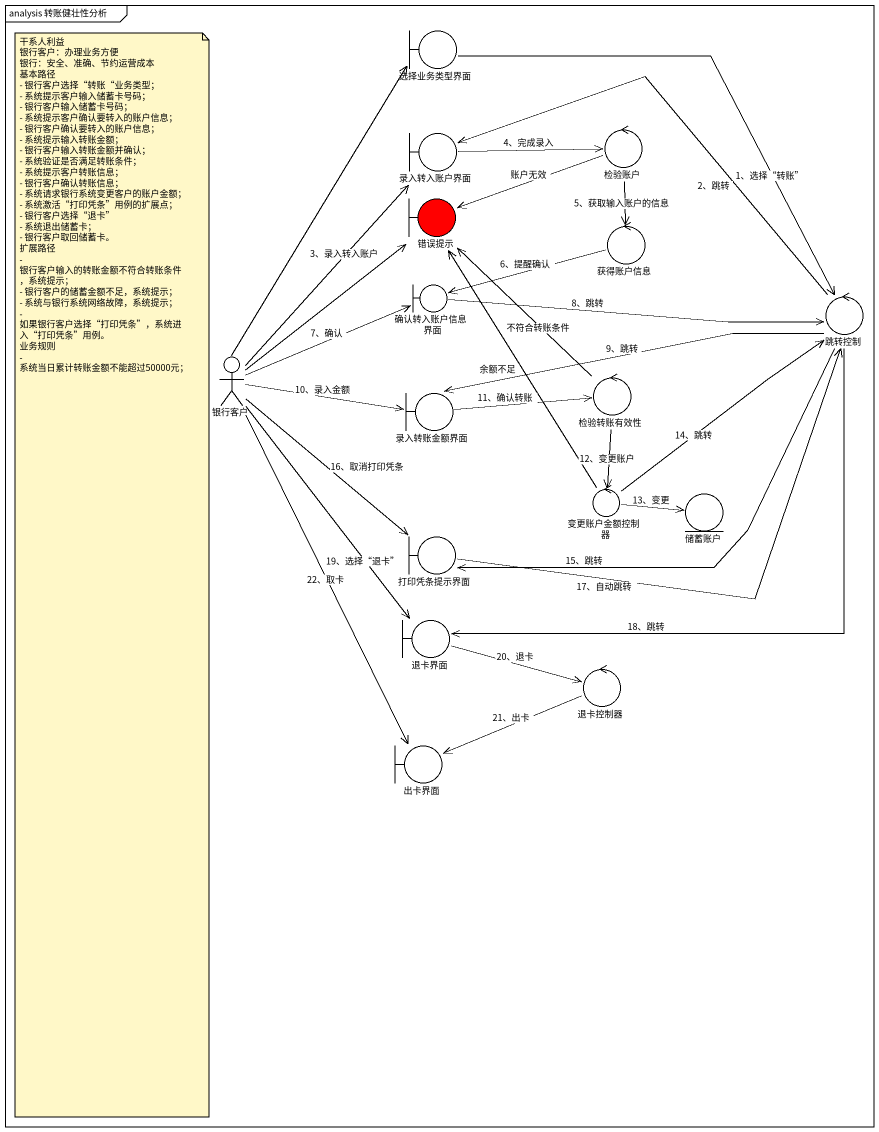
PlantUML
@startuml
mainframe analysis 转账健壮性分析
boundary 选择业务类型界面
boundary 录入转入账户界面
control 检验账户
boundary 错误提示 #FF0000
control 获得账户信息
boundary 确认转入账户信息界面
control 跳转控制
actor 银行客户
control 检验转账有效性
boundary 录入转账金额界面
control 变更账户金额控制器
entity 储蓄账户
boundary 打印凭条提示界面
boundary 退卡界面
control 退卡控制器
boundary 出卡界面
选择业务类型界面 --> 跳转控制 : 1、选择“转账”
录入转入账户界面 -right-> 检验账户 : 4、完成录入
检验账户 -left-> 错误提示 : 账户无效
检验账户 --> 获得账户信息 : 5、获取输入账户的信息
获得账户信息 -left-> 确认转入账户信息界面 : 6、提醒确认
确认转入账户信息界面 -right-> 跳转控制 : 8、跳转
跳转控制 -left-> 录入转入账户界面 : 2、跳转
跳转控制 -left-> 录入转账金额界面 : 9、跳转
跳转控制 -left-> 打印凭条提示界面 : 15、跳转
跳转控制 --> 退卡界面 : 18、跳转
银行客户 -up-> 选择业务类型界面
银行客户 -up-> 录入转入账户界面 : 3、录入转入账户
银行客户 -up-> 错误提示
银行客户 -right-> 确认转入账户信息界面 : 7、确认
银行客户 -right-> 录入转账金额界面 : 10、录入金额
银行客户 --> 打印凭条提示界面 : 16、取消打印凭条
银行客户 --> 退卡界面 : 19、选择“退卡”
银行客户 --> 出卡界面 : 22、取卡
检验转账有效性 -up-> 错误提示 : 不符合转账条件
检验转账有效性 --> 变更账户金额控制器 : 12、变更账户
录入转账金额界面 -right-> 检验转账有效性 : 11、确认转账
变更账户金额控制器 -up-> 错误提示 : 余额不足
变更账户金额控制器 -up-> 跳转控制 : 14、跳转
变更账户金额控制器 -right-> 储蓄账户 : 13、变更
打印凭条提示界面 -right-> 跳转控制 : 17、自动跳转
退卡界面 -right-> 退卡控制器 : 20、退卡
退卡控制器 -left-> 出卡界面 : 21、出卡
note as N1
  干系人利益
  银行客户：办理业务方便
  银行：安全、准确、节约运营成本
  基本路径
  - 银行客户选择“转账“业务类型；
  - 系统提示客户输入储蓄卡号码；
  - 银行客户输入储蓄卡号码；
  - 系统提示客户确认要转入的账户信息；
  - 银行客户确认要转入的账户信息；
  - 系统提示输入转账金额；
  - 银行客户输入转账金额并确认；
  - 系统验证是否满足转账条件；
  - 系统提示客户转账信息；
  - 银行客户确认转账信息；
  - 系统请求银行系统变更客户的账户金额；
  - 系统激活“打印凭条”用例的扩展点；
  - 银行客户选择“退卡”
  - 系统退出储蓄卡；
  - 银行客户取回储蓄卡。
  扩展路径
  - 银行客户输入的转账金额不符合转账条件，系统提示；
  - 银行客户的储蓄金额不足，系统提示；
  - 系统与银行系统网络故障，系统提示；
  - 如果银行客户选择“打印凭条”，系统进入“打印凭条”用例。
  业务规则
  - 系统当日累计转账金额不能超过50000元；
end note
@enduml
